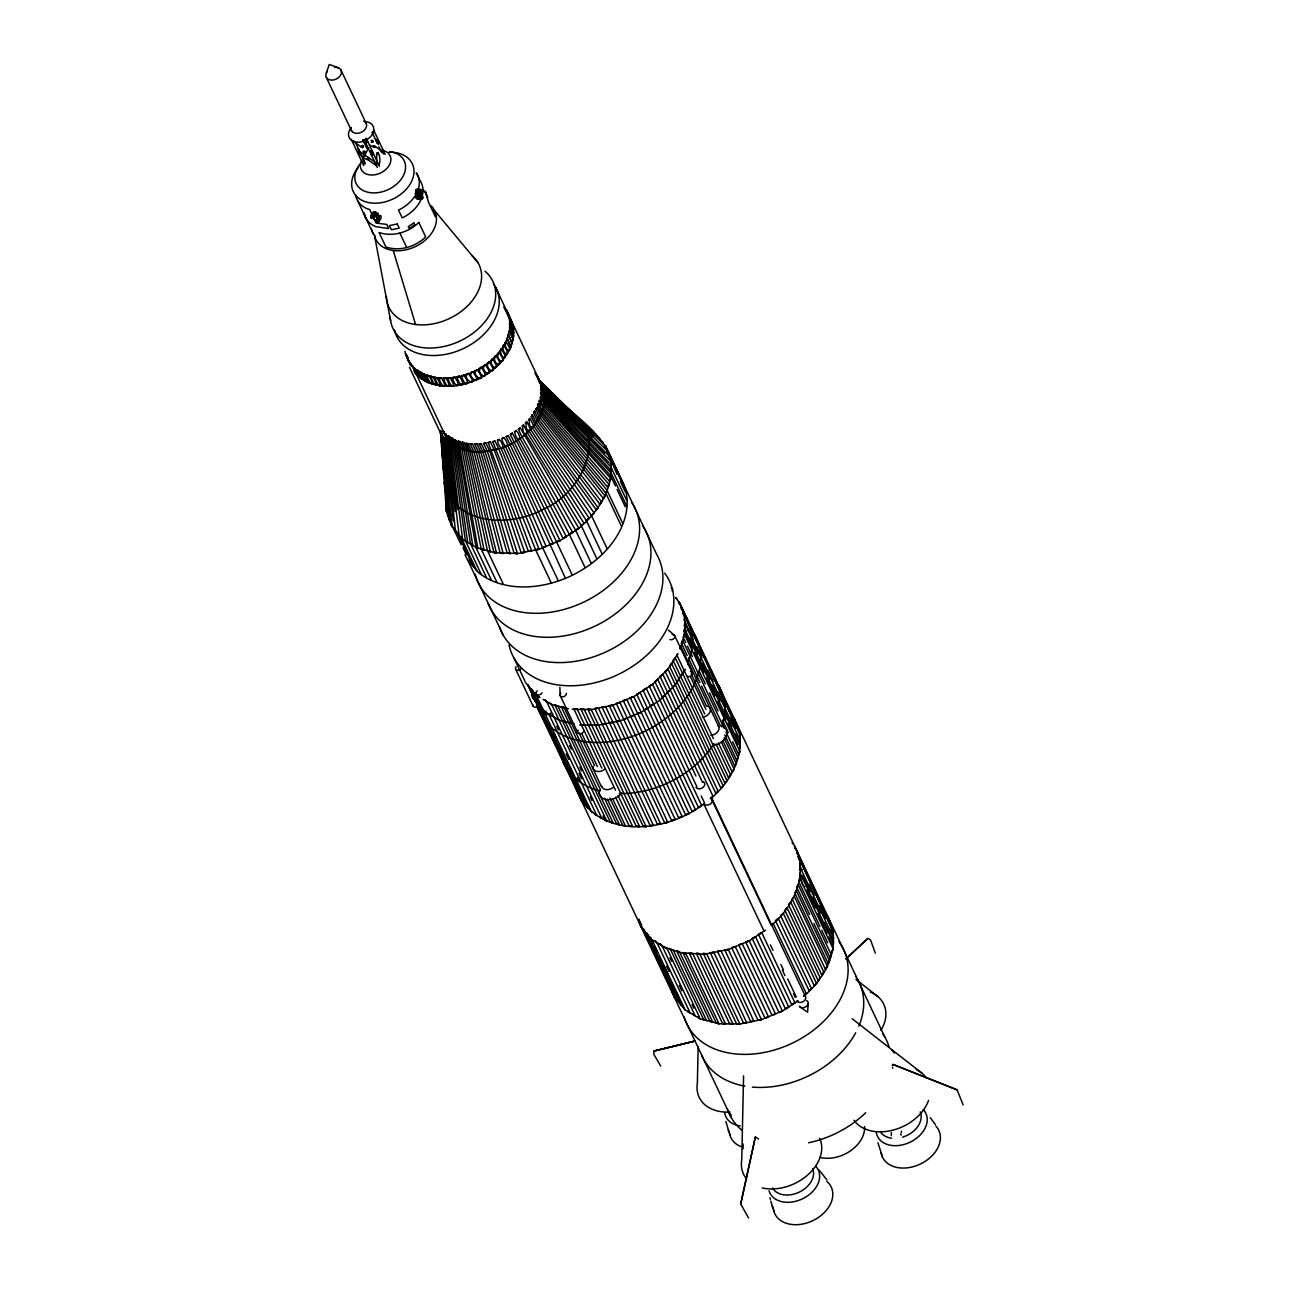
<?xml version="1.0" encoding="UTF-8"?>
<svg xmlns="http://www.w3.org/2000/svg" width="1289" height="1289" viewBox="0 0 1289 1289"><rect width="100%" height="100%" fill="white"/><g stroke="black" fill="none" stroke-linecap="round" stroke-linejoin="round"><path stroke-width="1.5" d="M461.172 537.078L462.348 539.269L477.881 548.437L459.883 448.443L456.209 440.661L454.518 439.775L458.207 447.557L476.092 547.487L496.587 553.271L471.758 451.504L468.068 443.722L466.054 443.303L469.728 451.086L493.929 552.498L517.469 553.545L485.018 451.682L481.329 443.899L479.105 443.964L482.779 451.746L514.118 553.223L517.115 553.674L539.108 549.227L498.762 448.943L495.073 441.16L492.801 441.692L535.547 549.662L538.802 549.42L560.038 540.623L508.365 435.698L506.19 436.681L556.51 541.799L559.78 540.864L578.842 528.313L520.289 427.884L518.371 429.253L522.045 437.035L575.571 530.15L578.842 528.313C598.418 511.991 614.176 487.822 610.922 461.333C603.542 430.88 571.817 415.896 552.933 393.338M679.996 648.609C687.053 632.48 687.375 611.582 675.565 597.661M702.586 782.391L654.957 681.639L657.696 679.255L713.026 796.312L710.803 798.503C733.94 779.764 750.81 743.801 732.458 716.555M743.076 1148.789L743.109 1143.939M711.141 798.165L771.257 925.341C793.702 906.876 809.266 873.894 794.588 846.116L830.213 924.132L829.617 921.458M771.563 925.309L773.142 923.472L806.334 993.674L804.11 995.881C826.023 977.739 842.265 945.61 828.392 918.026M363.063 159.788L363.095 156.001M365.125 155.921L365.029 151.876L363.16 151.377M371.925 154.519C370.024 152.199 374.181 152.231 372.811 154.632M376.678 161.544L376.742 153.971L378.257 154.164L378.289 152.44M376.791 152.698C381.222 151.796 380.432 170.76 377.178 162.43M892.197 1065.697L892.842 1064.327L956.889 1089.769M532.808 691.13L531.326 688.858L588.138 808.171L586.656 805.899M679.947 1003.277L681.43 1005.549L646.772 933.075L651.863 943.87M698.155 1047.022L697.365 1083.066A42.07 30.372 -25.3 0 0 730.025 1112.02M743.592 1075.816L741.739 1159.923A42.07 30.372 -25.3 0 0 746.653 1178.984M358.133 152.424L359.631 151.49L358.89 150.797M540.639 415.251L539.318 416.975L540.639 415.251L536.981 407.469L535.934 409.274L539.608 417.072L603.461 498.585L605.121 496.152L540.671 415.251L539.608 417.072M721.341 742.029L734.182 769.195L732.104 771.918L718.408 742.947M794.298 896.371L792.219 899.094L825.395 969.296L827.49 966.573L794.298 896.371L792.219 899.094M891.327 1132.564L891.311 1135.657M541.364 413.382L541.944 411.674L541.074 413.35L541.847 411.513L538.19 403.731L537.69 405.6L541.364 413.382L605.814 493.171L621.362 526.121M901.285 1132.757L901.43 1131.081M808.251 1003.567L807.575 1012.219L800.018 1006.951M453.954 528.651L455.5 530.907L453.937 529.07L455.436 530.939L445.656 437.293M529.231 686.892L527.717 684.636L584.562 803.949M672.939 991.853L677.853 1001.311L643.163 928.853L644.677 931.125M825.717 914.336L825.621 913.385M615.465 486.05L610.535 475.641L610.857 472.757L544.296 400.412L540.623 392.629L544.393 402.2L610.567 475.641L611.083 472.966L626.663 505.916M684.282 631.642L684.588 628.758L684.282 631.642L691.677 647.287L692.225 644.613L691.677 647.287M739.918 745.815L739.612 748.7L740.16 746.025L684.588 628.758M799.728 875.859C800.26 868.045 800.856 886.478 804.819 886.671M833.21 943.177L832.903 946.062L833.451 943.387L800.034 872.975M492.398 358.825C486.807 366.592 503.757 374.019 492.398 358.825L490.867 360.469M495.669 355.603C490.062 363.369 507.028 370.797 495.669 355.603L494.122 357.246M498.924 352.396C493.316 360.163 510.283 367.591 498.924 352.396L497.377 354.04M521.997 426.337C524.768 422.019 520.208 432.524 525.67 434.119L581.226 525.654L596.791 558.588M525.251 423.114C528.023 418.796 523.479 429.318 528.941 430.897L586.334 520.579L601.899 553.513M528.522 419.892C531.277 415.59 526.734 426.095 532.196 427.69L591.442 515.503L607.022 548.453M370.958 215.553L370.765 216.616A2.095 0.967 -82.6 0 0 371.393 218.453A2.095 0.967 -82.6 0 0 372.553 217.245M373.456 217.68L373.439 216.455M377.065 216.504L376.92 217.76M378.322 217.39L378.467 216.584M378.467 217.003L378.322 217.841M379.192 217.148L379.127 217.696A2.095 0.967 -82.6 0 0 379.868 219.549A2.095 0.967 -82.6 0 0 381.028 217.809L381.093 217.261A2.095 0.967 -82.6 0 0 380.352 215.408A2.095 0.967 -82.6 0 0 379.192 217.148L379.256 217.648M544.296 396.786L544.087 398.607L544.425 396.915L540.639 388.988L544.425 398.559L610.551 469.937L610.905 467.053L544.329 396.786L544.425 398.559M610.889 467.053L610.551 469.937L610.889 467.053L626.647 500.213M684.282 625.938C685.555 618.543 683.315 630.837 686.747 631.143M417.137 195.332L419.779 196.105L418.2 196.411M610.922 461.333L610.567 464.233L610.922 461.333L544.345 393.145L540.655 385.363L544.441 394.933L609.198 462.799M739.983 734.376L739.628 737.276L740.16 734.601L682.816 612.178L683.444 614.853M799.744 864.436C800.952 857.024 798.809 869.592 802.29 869.833M368.718 159.159C367.768 161.818 366.64 155.47 368.767 157.919M371.699 152.634L371.151 153.89L372.537 154.777M359.293 151.715C358.197 146.14 358.342 154.39 359.099 151.055M377.709 141.145L376.871 141.951L378.338 142.547M365.158 152.408L364.143 152.634M581.226 525.638L583.998 523.302L527.217 432.476L525.477 433.958L527.217 432.459L523.543 424.693M657.696 679.255L654.957 681.639M740.949 1203.427L755.386 1136.769L758.609 1139.041M755.306 1137.252L740.627 1203.878L748.555 1217.976M413.124 366.334C408.919 362.322 420.15 375.598 415.783 373.729M414.172 367.752L419.086 376.823L414.172 367.752L415.396 369.025M415.509 373.133L411.9 365.061M446.542 434.892L445.301 433.62L450.215 442.675L462.654 539.366L451.198 524.977L451.327 523.995L461.172 544.812M508.672 316.079L507.447 314.806M377.065 216.939L377.21 216.133M364.497 139.921L362.918 139.985M383.8 154.052C383.494 152.521 379.562 151.667 382.382 151.458M376.759 141.371L377.145 142.902M506.561 339.732C506.303 333.126 516.245 361.693 507.044 337.879M507.769 335.994C507.512 329.388 517.453 357.939 508.253 334.125M508.978 332.24C508.72 325.634 518.661 354.185 509.461 330.387M510.235 347.531L510.734 345.661M511.443 343.776L511.942 341.907M512.651 340.022L513.151 338.169M538.899 401.846C539.865 396.98 539.318 409.112 542.572 409.644L607.683 487.274L608.94 484.374L543.072 407.775L539.398 399.993M540.107 398.108C541.074 393.242 540.526 405.358 543.781 405.89L609.552 481.377L610.825 478.477L544.28 404.037L540.607 396.239M542.572 409.644L543.056 407.775M543.781 405.89L544.264 404.037M370.974 150.91L372.086 150.845L373.246 154.632M447.621 513.715L448.169 516.406L441.386 432.008M448.959 512.99L450.054 521.529L442.401 433.297M574.862 785.517L580.985 799.712C608.956 839.816 669.571 830.374 703.939 803.965M679.722 604.573L679.142 601.882L736.905 726.754L736.309 724.096M371.216 152.811L370.845 153.617L370.475 150.99M586.334 520.563L589.105 518.21L586.334 520.563L589.089 518.21L530.472 429.253L528.716 430.752L530.472 429.237L526.798 421.471M662.82 674.195L660.065 676.564L715.894 793.412L718.15 791.253L662.82 674.195L660.065 676.564M778.266 918.429L775.511 920.781L809.186 990.79L811.458 988.631L778.266 918.429L775.511 920.781M366.237 138.632L365.528 139.502M415.686 190.401L415.944 191.916A2.095 1.515 -25.3 0 0 419.376 189.66L419.118 189.354A2.095 1.515 -25.3 0 0 415.96 189.999L415.815 190.418M687.955 662.482L691.951 650.107L692.048 632.98L686.538 617.528M374.487 145.979C376.259 149.476 371.071 146.269 374.036 145.657M449.49 518.855L449.587 520.998L449.49 518.855L451.94 524.059M681.575 609.713L680.979 607.038L738.774 731.894L738.146 729.236M688.971 625.358L688.374 622.684M638.667 919.073L642.663 928.934M671.843 989.275L672.181 991.789M326.407 72.78L329.259 64.45L338.443 67.834M446.671 502.807L446.413 505.514L445.962 499.584M594.213 513.151L591.442 515.503L594.213 513.151L533.743 426.047L531.97 427.529L533.727 426.031L530.053 418.248M665.188 671.505L667.944 669.136L665.188 671.505L721.002 788.336L723.274 786.193L667.944 669.136L677.869 653.684M783.39 913.369L780.618 915.722L814.294 985.714L816.582 983.571L783.39 913.369L780.618 915.722M372.988 132.219L372.102 132.106M363.127 161.077C365.85 159.868 362.386 164.267 365.061 164.057M446.51 503.032L446.445 505.514M798.89 859.07L798.262 856.412L833.451 931.963L832.936 934.638M622.732 523.463L607.022 490.255L605.798 493.171L607.022 490.255L541.863 411.529M722.887 740.869L734.859 766.214L736.083 763.297L724.096 737.952M794.975 893.39L796.199 890.473L794.975 893.39L828.166 963.592L829.52 960.95L796.199 890.473M828.166 963.592L829.391 960.676M481.184 367.236C474.03 373.552 492.93 383.284 481.184 367.236L479.266 368.606M485.18 364.626C478.026 370.942 496.909 380.674 485.18 364.626L483.246 365.995M489.159 362.016C482.005 368.332 500.889 378.064 489.159 362.016L487.242 363.385M512.329 433.104L510.396 434.457L514.085 442.256L563.067 538.399L565.033 537.69L566.338 536.562L512.329 433.104L510.396 434.457M569.319 534.258L572.574 532.438L569.319 534.258L572.574 532.421L519.999 438.276C517.05 425.998 511.201 431.171 518.065 439.646L569.319 534.258L584.884 567.208M520.289 427.884L518.371 429.253M687.166 655.44L681.414 643.275L682.654 640.359L724.289 728.446M688.809 658.905L690.05 656.004L688.809 658.905L699.927 682.461M724.756 734.972L736.744 760.317L737.985 757.416L725.997 732.055M809.605 914.497L796.844 887.493L798.1 884.576L831.276 954.778L830.035 957.695L813.875 923.488M830.035 957.695L831.276 954.778M609.552 481.377L610.825 478.477M684.556 634.478L683.299 637.378L684.556 634.478L739.886 751.519L738.629 754.436L732.635 741.755M738.629 754.436L739.886 751.519M800.002 878.695L798.729 881.595L800.002 878.695L833.177 948.897L831.921 951.798L833.177 948.897M378.579 141.661C376.114 143.643 375.84 139.631 377 139.647M712.769 744.107L712.865 745.364A13.051 9.426 -25.3 0 0 726.045 736.744A13.051 9.426 -25.3 0 0 722.194 725.916L721.598 725.755M377.951 213.023L376.227 216.616L378.031 220.419L374.503 219.968L372.698 216.165L374.132 213.184L377.661 213.636L378.853 216.181M420.536 190.998L422.325 194.8L420.858 197.894L419.054 194.091L420.536 190.998L417.137 190.563L415.654 193.64L416.846 196.186M516.019 440.87L514.085 442.256M640.037 692.515L636.798 694.368L692.129 811.426L693.353 811.103L695.367 809.573L640.037 692.515L636.798 694.368M755.483 936.732L752.244 938.601L785.42 1008.804L787.402 1008.111L788.675 1006.935L755.483 936.732L752.244 938.601M687.73 663.916L688.149 661.902M406.728 356.118L411.094 365.496M409.241 360.63L409.338 361.887M410.418 363.901L410.498 365.158M506.722 311.277C504.515 305.267 513.07 323.281 509.719 317.481A55.218 39.862 -25.3 0 1 483.053 376.549A55.218 39.862 -25.3 0 1 414.075 371.731M503.773 307.024L511.572 322.347L511.201 320.864M512.732 325.618L508.365 316.24M537.851 377.145L537.159 375.55L541.541 384.928L593.262 436.004M362.451 159.127L368.735 147.961M500.164 350.624L501.228 348.803C511.475 363.353 497.908 357.649 501.228 348.803M502.484 347.015L503.532 345.21C513.795 359.744 500.213 354.056 503.532 345.21M504.789 343.422L505.852 341.601C516.099 356.135 502.533 350.447 505.852 341.601M503.854 358.406L504.901 356.602M506.158 354.813L507.222 352.993M508.478 351.204L509.526 349.383M531.294 416.492L532.357 414.671L536.031 422.454L597.903 507.512L596.275 509.945L534.983 424.274L531.294 416.492L532.357 414.671M533.614 412.883L534.661 411.062L538.351 418.861L601.496 501.824L599.852 504.257L537.287 420.665L533.614 412.883L534.661 411.062M534.983 424.274L536.031 422.47M537.287 420.665L538.335 418.844M365.222 139.937L364.884 141.581M377.274 216.278L378.305 216.343M371.635 155.373L371.006 153.343L372.956 152.553M446.767 508.349L446.236 511.024L451.907 526.669L443.577 436.617M544.103 394.982L544.329 393.161L544.441 394.933M519.983 438.26L518.065 439.646M646.305 688.423L643.05 690.26L698.38 807.301L699.589 806.946L701.635 805.464L646.305 688.423L643.05 690.26M761.751 932.64L758.496 934.477L791.688 1004.679L792.88 1004.324L794.942 1002.842L761.751 932.64L758.496 934.477M685.265 669.329L675.339 684.781L659.775 700.233L640.375 712.801L637.636 713.445L641.181 712.269L619.332 721.244L616.674 721.308L620.235 720.857L597.661 725.369L595.244 724.853L598.595 725.175L579.615 724.934M621.652 793.025L621.298 793.557A13.051 9.426 -25.3 0 1 606.62 799.599A13.051 9.426 -25.3 0 1 599.095 790.689L600.303 790.205M739.612 742.98L740.144 740.305L684.62 623.038M799.728 870.156L800.066 867.271L833.435 937.683L832.903 940.358M523.962 435.666L522.045 437.035M667.944 669.136L652.379 684.588L649.318 686.135L696.946 786.902M672.133 591.103L672.697 589.121L671.07 587.655M363.997 139.873L365.158 139.808L363.208 139.969M365.432 141L366.157 143.514M679.931 648.818L680.753 646.256L718.972 727.093M610.535 475.641L610.857 472.757M468.358 373.488C459.819 377.886 480.829 390.47 468.358 373.488L466.167 374.471M472.789 371.651C464.266 376.066 485.276 388.634 472.789 371.651L470.614 372.65M477.236 369.83C468.697 374.245 489.707 386.813 477.236 369.83L475.061 370.813M542.556 547.567L546.085 546.359L503.161 447.138C500.664 435.682 493.606 438.824 500.986 448.121L542.556 547.583L558.137 580.517M549.533 544.683L553.062 543.491L549.533 544.683L553.062 543.507L507.608 445.301C505.111 433.861 498.053 437.003 505.433 446.3L565.114 577.617M508.365 435.698L506.19 436.681M669.539 666.22L671.585 663.481L726.915 780.522L724.869 783.261L669.539 666.22L671.585 663.481M724.869 783.261L726.915 780.522M784.969 910.437L787.031 907.698L820.207 977.9L818.161 980.639L784.969 910.437L787.031 907.698M818.161 980.639L820.207 977.9M716.007 744.075L730.557 774.866L728.478 777.589L673.148 660.532L675.227 657.809L713.429 738.645M728.478 777.589L730.557 774.866M788.594 904.765L790.656 902.026L823.848 972.228L821.77 974.967L788.594 904.765L790.656 902.026M821.77 974.967L823.848 972.228M603.026 498.875L605.121 496.152M732.104 771.918L734.182 769.195M825.395 969.296L827.49 966.573M503.177 447.106L500.986 448.121M619.832 702.36L616.303 703.568L671.633 820.61L674.356 820.03L675.162 819.401L619.832 702.36L616.303 703.568M735.262 946.577L731.749 947.786L764.925 1017.988L767.664 1017.408L768.453 1016.779L735.262 946.577L731.749 947.786M363.305 139.84L365.029 140.002M363.434 151.377L365.158 151.329L363.417 152.795M509.622 321.283C508.382 313.501 519.741 344.147 509.526 319.495M509.606 324.909C508.365 317.142 519.725 347.788 509.509 323.136M509.59 328.55C508.349 320.784 519.693 351.414 509.493 326.762M494.541 368.251L496.088 366.608M497.796 365.045L499.342 363.401M501.067 361.822L502.597 360.179M525.67 434.119L527.217 432.476M528.941 430.897L530.472 429.253M532.196 427.69L533.743 426.047M374.438 217.857L373.504 216.858M605.814 493.171L607.022 490.255M507.608 445.285L505.433 446.3M626.808 699.492L623.28 700.668L678.61 817.725L681.333 817.097L682.139 816.533L626.808 699.492L623.28 700.668M742.238 943.709L738.71 944.901L771.902 1015.088L774.625 1014.475L775.43 1013.911L742.238 943.709L738.71 944.901M375.905 215.811C377.5 211.412 370.604 217.261 376.034 215.924M681.414 643.275L682.654 640.359M736.744 760.317L737.985 757.416M796.844 887.493L798.1 884.576M677.724 654.087L676.773 654.86L704.712 713.977M685.104 669.732L684.169 670.506M630.24 697.8L633.785 696.624L630.24 697.8L685.571 814.841L689.116 813.665L633.785 696.624L652.572 684.314L695.915 776.01M765.585 930.126L748.957 941.083L745.687 942.017L778.878 1012.219L782.149 1011.285L798.068 1000.78M845.906 958.952L867.964 938.408L870.591 940.052L875.263 953.054M846.132 958.71L867.449 938.698M367.993 142.531L366.769 140.42M734.859 766.214L736.083 763.297M454.759 377.129L452.487 377.661L454.759 377.129C462.493 387.973 454.759 388.762 452.487 377.661M459.351 376.211L457.063 376.759L459.351 376.211C467.085 387.054 459.351 387.844 457.063 376.759M463.943 375.292L461.655 375.84L463.943 375.292C471.677 386.136 463.943 386.942 461.655 375.84M485.889 442.981L483.617 443.529L485.889 442.981L489.578 450.779L524.671 552.159L523.769 552.578M490.481 442.079L488.209 442.61L490.481 442.079L494.17 449.861L531.584 550.87L528.329 551.128L488.209 442.61M495.073 441.16L492.801 441.692M710.287 798.681L713.026 796.312M803.579 996.059L806.334 993.674M354.781 141.871L353.17 140.839M375.808 139.035L377.323 142.225M375.872 163.075L376.581 165.798L368.026 159.82M715.395 793.621L718.15 791.253M808.686 990.983L811.458 988.631M720.519 788.546L723.274 786.193M813.81 985.924L816.582 983.571M361.468 145.963C359.744 148.251 365.834 146.801 362.725 145.705M488.531 451.15L487.339 451.053L489.014 451.053M598.418 708.096L594.841 708.579L650.172 825.621L653.426 825.395L598.418 708.096L594.841 708.579M713.864 952.313L710.287 952.797L743.479 1022.999L746.718 1022.773L713.864 952.313L710.287 952.797M371.425 153.004L371.151 153.89M537.69 405.6L538.19 403.731M482.94 376.388L484.873 375.035M486.936 373.778L488.853 372.424M490.916 371.168L492.849 369.814M514.392 431.863L516.309 430.494M494.17 449.845L491.882 450.409M605.637 706.662L602.076 707.113L657.406 824.17L660.645 823.929L605.637 706.662L602.076 707.113M721.083 950.879L717.506 951.33L750.697 1021.533L753.936 1021.291L721.083 950.879L717.506 951.33M373.214 212.54A1.805 1.305 -25.3 0 1 375.985 212.894A1.805 1.305 -25.3 0 1 373.601 214.812A1.805 1.305 -25.3 0 1 373.214 212.54L373.584 212.282M374.116 214.328A1.643 1.192 -25.3 0 1 376.63 214.651A1.643 1.192 -25.3 0 1 374.471 216.391A1.643 1.192 -25.3 0 1 374.116 214.328L374.487 214.103M377.822 219.726L377.468 219.952A1.643 1.192 -25.3 0 1 375.421 219.694M378.354 221.772L378.724 221.515A1.805 1.305 -25.3 0 0 378.354 219.243M673.148 660.532L675.227 657.809M482.779 451.746L498.746 448.926A55.218 39.862 -25.3 0 0 540.945 383.284M633.785 696.624L612.533 705.421L609.278 705.663L664.608 822.72L667.863 822.463L612.839 705.212L609.278 705.663M749.215 940.841L727.979 949.639L724.724 949.88L757.916 1020.082L760.574 1020.018L782.407 1011.043L749.215 940.841L745.687 942.017M676.934 681.865L678.981 679.126M692.129 811.426L695.367 809.573M785.42 1008.804L788.675 1006.935M441.337 377.919L439.114 377.983L441.337 377.919C449.088 389.794 441.128 388.07 439.114 377.983M445.768 377.983L443.545 378.031L445.768 377.983C453.519 389.858 445.559 388.134 443.545 378.031M450.199 378.031L447.976 378.096L450.199 378.031C457.949 389.906 449.99 388.182 447.976 378.096M472.483 443.787L470.243 443.835L472.483 443.787L476.157 451.569L503.177 553.545L500.164 553.094L473.933 451.633L470.243 443.835M476.898 443.835L474.674 443.899L476.898 443.835L480.588 451.617L510.154 553.593L507.141 553.142L478.364 451.682L474.674 443.899M481.329 443.899L479.105 443.964M371.893 152.231L372.924 152.763M698.38 807.301L701.635 805.464M791.688 1004.679L794.942 1002.842M578.842 528.313L575.571 530.15L591.152 563.1M649.318 686.135L652.572 684.314M420.939 193.479L420.536 192.109M363.208 140.598L365.109 141.081M476.189 451.553L473.933 451.633M577.279 709.353L573.911 709.063L577.279 709.353L615.498 790.189M584.674 724.998L581.307 724.708M618.059 795.619L632.609 826.41L629.241 826.12L615.546 797.15M692.725 953.57L689.357 953.296L692.725 953.57L725.53 1023.965L722.549 1023.482L689.357 953.296M377.113 141L378.048 140.743M377.79 218.486L377.016 217.309M535.934 409.274L536.981 407.469M469.857 382.253L472.032 381.27M474.288 380.432L476.479 379.449M478.735 378.612L480.91 377.629M497.312 440.322L499.488 439.34M501.743 438.502L503.918 437.519M509.864 444.463L512.039 443.48L509.799 444.222M480.604 451.617L478.364 451.682M584.239 709.449L580.888 709.127L636.218 826.185L639.57 826.491L584.239 709.449L580.888 709.127M699.685 953.667L696.334 953.361L729.51 1023.563L732.861 1023.869L699.685 953.667L696.334 953.361M377.387 219.823L375.792 219.807M485.018 451.666L482.892 451.472L485.018 451.666A55.218 39.862 -25.3 0 1 445.221 437.583M612.839 705.212L590.861 709.659L587.848 709.208L643.179 826.265L646.192 826.716L591.2 709.53L587.848 709.208M728.285 949.445L706.291 953.892L703.295 953.441L736.486 1023.643L739.483 1024.094L761.477 1019.647L728.285 949.445L724.724 949.88M429.011 375.808L426.981 375.389L429.011 375.808C436.6 388.779 428.915 384.348 426.981 375.389M432.975 376.839L430.945 376.404L432.975 376.839C440.564 389.81 432.878 385.379 430.945 376.404M436.939 377.854L434.925 377.435L436.939 377.854C444.528 390.841 436.842 386.41 434.925 377.435M460.141 441.676L458.127 441.257L460.141 441.676L463.831 449.458L484.084 550.097L481.184 549.017L461.8 449.039L458.127 441.257M464.104 442.691L462.09 442.272L464.104 442.691L467.794 450.489L490.336 551.676L487.435 550.612L465.764 450.054L462.09 442.272M468.068 443.722L466.054 443.303M671.633 820.61L675.162 819.401M764.925 1017.988L768.453 1016.779M678.61 817.725L682.139 816.533M771.902 1015.088L775.43 1013.911M560.038 540.623L556.51 541.799L572.09 574.749M685.571 814.841L689.116 813.665M778.878 1012.219L782.407 1011.043M463.847 449.442L461.8 449.039M557.863 706.034L554.914 705.002L557.863 706.034L613.193 823.091L610.245 822.06L554.914 705.002M673.293 950.251L670.361 949.236L673.293 950.251L706.485 1020.453L703.552 1019.438L670.361 949.236M374.422 147.333L369.798 145.109M378.338 144.626L378.354 142.547M694.513 1041.109L653.958 1051.131L653.797 1054.241L660.693 1066.067M456.161 385.459L458.449 384.912M460.753 384.541L463.025 383.993M465.345 383.623L467.617 383.075M483.617 443.529L487.29 451.311L489.562 450.779M496.474 449.49L498.762 448.943M467.81 450.473L465.764 450.054M564.083 707.645L561.166 706.598L564.083 707.645L601.447 786.677M607.441 799.341L619.413 824.702L616.496 823.655L604.525 798.294M679.529 951.878L676.612 950.815L679.529 951.878L712.72 1022.08L709.804 1021.017L676.612 950.815M359.051 150.732C358.1 154.438 367.075 162.43 369.234 158.176M372.666 152.489L372.908 154.003M471.758 451.488L469.728 451.086M697.977 1017.118L699.911 1018.842L718.94 1023.692L685.764 953.489C672.278 951.121 707.113 955.568 706.646 953.747L739.822 1023.949L718.585 1023.74L716.039 1022.628L682.848 952.426M523.012 552.659C516.953 553.19 531.068 551.724 521.11 552.578L487.29 451.311M359.164 150.894L357.826 148.541M650.172 825.621L653.749 825.153M743.479 1022.999L747.04 1022.515M418.619 370.942L416.927 370.072L418.619 370.942C425.998 385.218 418.861 377.645 416.927 370.072M421.841 372.859L420.166 371.989L421.841 372.859C429.221 387.151 422.083 379.578 420.166 371.989M425.08 374.793L423.388 373.907L425.08 374.793C432.459 389.069 425.322 381.496 423.388 373.907M449.748 436.81L448.056 435.924L449.748 436.81L453.422 444.592L467.681 542.427L465.41 540.703L451.746 443.722L448.056 435.924M452.971 438.727L451.295 437.857L452.971 438.727L456.66 446.51L472.789 545.424L470.517 543.7L454.969 445.64L451.295 437.857M456.209 440.661L454.518 439.775M657.406 824.17L660.967 823.703M750.697 1021.533L754.258 1021.081M539.108 549.227L535.547 549.662L551.128 582.612M664.608 822.72L668.169 822.269M757.916 1020.082L761.477 1019.647M453.196 444.608L451.988 443.513L453.116 444.56M596.791 815.438L594.583 814.116L596.791 815.438L548.856 714.025L547.422 713.574M656.907 942.597L654.603 940.906L656.907 942.597L690.098 1012.8L687.891 1011.494L690.098 1012.8M442.788 385.765L445.027 385.701M447.219 385.83L449.458 385.765M451.649 385.878L453.873 385.814M456.677 446.51L454.969 445.64M546.552 701.409L544.264 699.685L546.552 701.409L601.882 818.451L599.594 816.727M553.948 717.038L551.66 715.331M661.982 945.627L659.71 943.902L661.982 945.627L695.174 1015.829L692.886 1014.105M419.618 197.265L421.39 196.315L420.971 195.138M572.219 709.288L591.2 709.53M573.976 723.935L558.685 720.052L556.751 718.344M681.833 1003.905L684.717 1009.69L700.249 1018.842L667.074 948.64C655.763 943.29 685.539 955.423 685.764 953.489M368.461 157.838L367.156 159.208M362.435 145.286L362.451 147.784L362.853 146.011M534.903 372.892L542.701 388.198L591.78 437.551M410.853 363.643L409.628 362.37L412.319 366.769M444.254 432.202L443.029 430.929L447.944 439.984L459.045 535.144L457.579 533.259L459.077 535.128L457.579 533.034M629.241 826.12L632.609 826.41M722.549 1023.482L725.9 1023.772M636.218 826.185L639.57 826.491M729.51 1023.563L732.861 1023.869M514.118 553.223L517.469 553.545M643.179 826.265L646.53 826.587M703.295 953.441L706.646 953.747M736.486 1023.643L739.822 1023.949M414.961 193.559L419.054 194.091M372.698 216.165L376.227 216.616M430.671 383.171L432.701 383.59M434.635 384.203L436.665 384.621M438.598 385.218L440.629 385.653M418.2 189.354A32.644 23.573 -25.3 0 0 416.992 173.773L416.234 172.887L420.681 181.588A32.644 23.573 -25.3 0 1 403.618 217.229L402.168 217.825L398.478 209.994L399.928 209.398A32.644 23.573 -25.3 0 0 416.879 192.673L418.168 191.32L420.198 191.932M447.009 438.55L447.96 439.984L447.009 438.808M540.204 706.775L536.256 699.283M371.812 152.392L372.666 152.618M568.449 708.773L551.289 704.406L549.356 702.698M449.297 441.225L450.232 442.675L449.297 441.483M559.023 720.068L543.475 710.916L542.315 708.724L544.876 714.154M371.296 142.418L372.747 141.79L372.763 140.372L371.055 140.549L373.037 142.032L371.764 142.064M481.184 549.017L484.116 550.049L481.168 549.033L496.764 581.967M610.245 822.06L613.193 823.091M703.552 1019.438L706.485 1020.453M407.775 357.52L405.455 353.798M408.581 360.984L407.904 359.389L410.788 365.657M487.435 550.612L490.352 551.66L487.435 550.612L503 583.546M616.496 823.655L619.413 824.702M709.804 1021.017L712.72 1022.08M493.671 552.208L496.587 553.271M716.039 1022.628L718.94 1023.692M417.33 196.637L418.313 197.072A2.095 1.08 25.6 0 1 419.279 198.812L419.57 198.989M893.229 1064.569L957.131 1089.85L963.141 1104.947M831.453 926.614L832.066 929.272L798.262 856.412M377.016 140.517L378.112 141.677L377 142.628M420.617 377.854L422.293 378.724M423.839 379.772L425.531 380.658M451.746 443.722L453.422 444.592M458.207 447.557L459.883 448.443M416.718 198.49L417.12 198.715A2.095 1.08 25.6 0 0 419.279 198.812M417.056 198.844L416.589 198.587A2.095 1.08 25.6 0 1 415.606 196.846A2.095 1.08 25.6 0 1 417.829 196.814M542.701 388.198L541.992 386.619L607.506 451.198L623.328 484.519M579.148 794.572L578.455 793.492M417.265 193.221L418.861 193.253L419.602 191.69M569.641 411.094C610.1 436.939 579.953 494.041 544.264 508.704C512.023 527.314 454.437 526.347 444.238 482.827M539.769 697.365L535.725 694.964L534.919 693.079M543.152 699.379L551.628 704.422L606.958 821.48L604.831 820.11L602.978 816.13M667.074 948.64L651.525 939.488L650.349 937.296M541.541 384.928L495.314 286.77M607.264 451.037L607.844 453.712L607.747 451.569M827.78 916.318L828.36 918.993L825.395 913.498M639.263 921.748L640.859 926.727L651.831 939.568L685.023 1009.77L673.631 995.994M359.518 153.842L360.517 154.003L360.324 152.94M675.935 597.709L676.999 598.966M374.745 146.092L380.883 150.41M353.75 141.677L361.419 147.075M360.147 152.505L359.615 151.425L368.155 157.419M369.041 158.031L375.18 162.333M371.941 152.779L372.811 153.762M465.426 540.687L467.73 542.379L465.426 540.687L481.087 574.024M475.625 546.697L477.881 548.437M855.944 979.463L877.712 996.445M852.126 1018.697L922.086 1073.286M668.459 630.144L674.276 635.155M678.546 602.253L679.48 604.009M539.849 380.835L550.016 390.567M539.173 380.738L599.739 439.71L598.95 437.809L599.756 439.71L538.979 380.658M541.396 383.381L580.05 420.601M585.238 425.596C593.697 434.812 603.671 441.45 603.365 443.915L582.467 423.533M539.479 380.658L580.404 420.262M587.558 427.175L596.146 435.489M539.624 381.157L545.311 386.684M558.137 399.107L565.259 406.019M572.38 412.915L579.357 419.682M540.848 383.349L605.653 446.058L621.459 479.379M542.653 384.718L579.615 420.762M543.362 389.971L543.555 391.582L543.152 389.89L609.391 456.322L617.077 474.465M539.463 381.496L543.861 391.469L604.315 453.309M415.574 372.859L416.798 374.132M417.862 375.55L419.086 376.823M446.8 438.808L447.944 439.984M445.301 433.62L450.215 442.675M731.669 715.041L732.329 716.023M423.42 190.224L426.45 193.801M431.283 205.886L433.297 208.27L435.36 216.745L428.512 202.26L425.225 191.223L427.739 197.684M465.055 554.737A86.798 62.645 -25.3 0 0 467.488 559.619L478.219 572.3A86.798 62.645 -25.3 0 0 585.367 567.837A86.798 62.645 -25.3 0 0 620.976 478.847M543.781 710.996L533.05 698.316L531.406 694.835M819.014 1169.993L826.894 1179.854M478.074 262.827L434.151 210.091A32.644 23.573 -25.3 0 1 413.221 247.536A32.644 23.573 -25.3 0 1 374.358 234.679L390.631 320.848M930.207 1117.595L935.476 1124.701M470.662 544.055L472.805 545.408L470.533 543.684L486.227 577.005M446.413 499.81L446.413 511.234L440.355 430.816M539.559 697.51L539.156 696.672M676.338 999.056L677.853 1001.311M378.16 215.682L378.37 216.665M364.094 142.322L363.514 141.194M525.187 682.123L536.385 695.351L591.715 812.408L587.671 804.69M532.808 698.155L532.405 697.22M901.22 1135.142L900.592 1134.014M792.155 842.652L792.574 843.715M679.142 601.882L856.557 977.223M857.572 979.334L884.77 1036.888M606.813 450.312L615.014 467.649M619.107 476.318L621.572 481.522M620.363 481.393L625.278 491.802M685.12 621.959L693.401 639.489M696.833 646.724L701.973 657.599M707.967 670.264L713.091 681.14M718.231 692L725.079 706.485M730.219 717.345L735.358 728.221M809.105 884.238L814.213 895.049M819.321 905.845L825.266 918.445M830.374 929.24L832.082 932.849M690.034 638.103L697.671 654.248M701.957 663.303L709.659 679.609M712.221 685.039L719.923 701.329M724.209 710.384L731.91 726.69M735.326 733.924L738.758 741.175M802.274 875.553L809.943 891.746M812.489 897.16L820.142 913.353M824.396 922.36L832.066 938.553M617.093 489.514L625.294 506.867M694.239 652.717L703.649 672.632M706.227 678.078L714.783 696.173M717.345 701.619L725.916 719.713M727.624 723.338L737.888 745.074M806.527 890.264L815.035 908.262M817.597 913.659L826.942 933.462M828.65 937.071L832.049 944.273M684.121 639.118L685.764 642.599M687.408 646.063L692.402 656.649M699.25 671.134L705.244 683.798M709.514 692.854L718.086 710.964M722.356 720.019L728.349 732.7M799.583 883.4L820.013 926.598M821.705 930.207L827.667 942.807M701.635 686.07L720.47 725.916M674.679 635.622L692.145 672.568M691.21 673.857L706.614 706.453M690.533 676.838L705.937 709.433M712.173 799.116L805.464 996.494M701.216 795.957L704.648 803.192M780.925 964.559L783.47 969.956M787.724 978.963L796.231 996.961M764.055 931.125L703.649 803.611A4.818 3.48 -25.3 0 0 710.69 803.692A4.818 3.48 -25.3 0 0 710.722 797.923M770.403 944.853L772.981 950.283M782.391 970.198L784.953 975.628M793.525 993.738L795.232 997.364M373.536 129.77L385.153 154.342M372.247 132.638L377.226 143.176M378.885 146.688L381.367 151.957M340.892 69.88L366.06 123.132M366.157 138.181L379.449 166.281M364.03 139.309L377.306 167.393M363.595 141.419L366.914 148.444M326.375 77.517L351.543 130.769M399.832 233.003L406.68 247.472M355.039 141.693L364.159 161.012M351.236 139.309L363.691 165.637M371.893 214.264L369.605 209.414L367.365 208.834A32.644 23.573 -25.3 0 1 355.522 194.848M373.423 217.503L376.05 223.078L386.764 224.399L388.73 228.556L375.792 226.671A32.644 23.573 -25.3 0 1 363.949 212.669M357.601 200.649L366.028 218.486M413.318 367.784L446.429 437.825M406.244 354.427L407.727 357.536M573.911 709.063L601.85 768.163M409.467 367.284L441.789 435.65M582 733.957L597.403 766.552M612.807 799.148L625.648 826.313L622.748 825.25L609.906 798.084M579.083 732.893L594.487 765.489M560.328 695.802L577.794 732.748M561.166 706.598L600.239 789.239M475.754 547.052L491.335 580.002M569.593 745.509L571.301 749.118M579.857 767.229L581.581 770.854M669.909 957.711L671.601 961.32M692.032 1004.518L693.724 1008.127M556.8 726.19L558.508 729.816M579.051 773.271L581.613 778.701M590.185 796.811L591.893 800.437M679.271 985.312L681.833 990.709M566.242 753.968L568.82 759.398M577.375 777.509L579.083 781.134M666.526 966.106L669.072 971.503M554.286 734.069L556.01 737.695M654.603 946.303L657.164 951.701M663.964 966.089L668.218 975.096M676.741 993.094L678.433 996.703M461.349 537.98L476.914 570.93M460.044 538.061L462.493 543.265M469.051 557.138L471.516 562.342M531.326 688.858L534.613 695.802M559.265 747.958L560.973 751.584M569.529 769.694L572.107 775.124M578.954 789.609L584.932 802.29M658.679 958.275L661.225 963.673M457.724 533.775L473.305 566.725M462.993 547.712L466.28 554.657M527.717 684.636L543.668 718.392M551.37 734.682L553.948 740.112M563.357 760.043L566.789 767.277M573.637 781.762L577.053 789.013M639.118 920.201L641.68 925.599M652.524 948.656L654.216 952.265M660.177 964.865L666.139 977.465M533.324 697.446L535.032 701.071M538.061 707.645L551.289 735.471M551.756 736.631L562.89 760.172M564.598 763.781L574.411 784.373M644.371 932.543L650.719 945.82M652.025 948.736L663.481 972.808M663.932 973.936L673.696 994.415M467.488 559.619L503.258 635.284M514.214 658.47L524.832 680.93M536.466 705.55L703.069 1057.995M704.068 1060.106L731.282 1117.676M515.664 669.217L533.13 706.146M364.561 161.882L365.174 163.171M543.185 389.89L543.861 391.469M509.719 317.481L510.396 319.06M510.879 320.752L511.572 322.347M882.401 1156.604L877.922 1142.763M770.725 1201.074L772.82 1207.712M772.24 1206.069L774.19 1211.563M725.933 1121.511L728.833 1131.516M728.237 1129.873L730.202 1135.367M670.602 986.794L674.276 997.09M580.276 797.73L580.985 799.712L580.404 797.037M892.52 1067.389L892.826 1068.307M605.878 446.445L605.991 448.572L605.411 445.897L656.746 554.512A86.798 62.645 -25.3 0 1 605.717 652.025A86.798 62.645 -25.3 0 1 499.52 626.986M393.226 250.485L415.574 324.49M769.936 1197.69L770.306 1199.382M794.588 846.116L795.168 848.79M451.327 523.995L451.907 526.669M448.991 441.402L457.676 509.542M446.719 438.711L455.114 511.572M444.641 437.97L453.18 521.03M443.078 436.987L449.249 502.066M450.199 512.023L450.57 516.019M441.901 433.748L445.269 471.613M445.623 475.609L446.687 487.564M446.864 489.546L447.911 501.276M440.983 433.362L441.483 439.356M442.481 451.327L442.82 455.307M443.658 465.281L443.98 469.277M440.693 430.397L446.8 504.16M440.612 432.911L441.418 442.788M442.063 450.683L442.707 458.578M443.352 466.473L443.996 474.368M444.641 482.295L445.285 490.303M446.107 500.325L446.59 506.335M441.176 433.313L441.499 437.261M445.043 482.424L445.349 486.291M440.822 432.895L441.434 440.709M442.175 450.457L442.772 458.272M443.384 466.07L444.125 475.834M444.592 481.748L445.349 491.657M544.296 400.428L544.393 402.2M540.655 385.363L540.768 387.151M540.639 388.988L540.736 390.776M540.623 392.629L540.719 394.418M513.215 327.277L513.312 329.066M513.183 330.919L513.296 332.707M513.167 334.56L513.264 336.332M559.909 687.246L560.119 695.222M865.676 1112.729A86.798 62.645 -25.3 0 1 808.638 1142.747M742.013 1130.356A86.798 62.645 -25.3 0 1 727.544 1109.362M882.836 1033.826A86.798 62.645 -25.3 0 1 889.056 1046.958M838.93 941.727A86.798 62.645 -25.3 0 1 793.186 1042.737A86.798 62.645 -25.3 0 1 684.169 1017.005M855.622 976.256A86.798 62.645 -25.3 0 1 858.845 1026.092M855.67 1032.747A86.798 62.645 -25.3 0 1 752.389 1087.094M744.8 1086.095A86.798 62.645 -25.3 0 1 701.635 1055.24M694.513 634.397A86.798 62.645 -25.3 0 1 658.905 723.387A86.798 62.645 -25.3 0 1 551.756 727.866M550.339 726.625A86.798 62.645 -25.3 0 1 537.9 708.596M718.666 685.49A86.798 62.645 -25.3 0 1 721.904 726.915M714.025 743.624A86.798 62.645 -25.3 0 1 619.139 793.557M600.142 791.011A86.798 62.645 -25.3 0 1 562.729 761.396M642.84 526.121A86.798 62.645 -25.3 0 1 597.161 625.084A86.798 62.645 -25.3 0 1 488.16 603.397M664.689 573.122A86.798 62.645 -25.3 0 1 616.658 675.21A86.798 62.645 -25.3 0 1 509.042 644.822M631.497 502.13A86.798 62.645 -25.3 0 1 582.402 602.736A86.798 62.645 -25.3 0 1 475.19 574.137M864.565 1126.489A31.194 22.525 -25.3 0 1 850.45 1150.868A31.194 22.525 -25.3 0 1 819.804 1157.377M471.903 255.544A49.852 35.979 -25.3 0 1 449.7 318.399A49.852 35.979 -25.3 0 1 386.394 296.502M484.954 271.206A55.218 39.862 -25.3 0 1 460.785 340.634A55.218 39.862 -25.3 0 1 390.245 317.303M506.142 309.634A55.218 39.862 -25.3 0 1 494.444 357.44A55.218 39.862 -25.3 0 1 436.907 377.951L424.999 374.873A55.218 39.862 -25.3 0 1 404.972 351.204M493.397 283.854A55.218 39.862 -25.3 0 1 463.202 348.642A55.218 39.862 -25.3 0 1 394.498 330.048M419.36 190.305A1.805 0.935 25.6 0 1 420.552 189.402A1.805 0.935 25.6 0 1 422.615 190.917A1.805 0.935 25.6 0 1 421.052 191.545M420.73 196.556A1.805 1.305 -25.3 0 1 422.679 197.475A1.805 1.305 -25.3 0 1 420.875 199.263A1.805 1.305 -25.3 0 1 419.231 198.039M418.973 198.055A2.095 1.515 -25.3 0 0 419.102 198.844L419.36 199.15A2.095 1.515 -25.3 0 0 422.808 196.895L422.534 196.589A2.095 1.515 -25.3 0 0 420.697 196.363M419.457 191.594A1.643 0.854 25.6 0 1 420.794 193.672M417.008 195.525A1.643 0.854 25.6 0 1 418.232 194.736A1.643 0.854 25.6 0 1 419.988 196.25A1.643 0.854 25.6 0 1 418.152 196.508M420.746 194.881A1.643 1.192 -25.3 0 1 421.584 196.347A1.643 1.192 -25.3 0 1 419.537 197.426M378.724 221.515A1.805 1.305 -25.3 0 1 375.969 221.16M378.45 219.033A2.095 1.515 -25.3 0 1 378.885 221.66L378.434 221.95A2.095 1.515 -25.3 0 1 375.711 220.838M370.829 216.069A2.095 0.967 -82.6 0 1 372.344 214.506M378.434 218.453A1.643 1.192 -25.3 0 1 378.322 219.114M389.02 152.295A32.644 23.573 -25.3 0 1 412.077 180.331A32.644 23.573 -25.3 0 1 367.687 202.373A32.644 23.573 -25.3 0 1 358.149 167.634M381.544 150.201A15.984 11.537 -25.3 0 1 389.713 164.364A15.984 11.537 -25.3 0 1 369.717 174.885A15.984 11.537 -25.3 0 1 361.548 160.722M390.003 151.683A26.57 19.174 -25.3 0 1 402.651 176.98A26.57 19.174 -25.3 0 1 366.463 191.852A26.57 19.174 -25.3 0 1 360.13 163.961M364.433 213.684A32.644 23.573 -25.3 0 0 366.495 219.501L373.488 234.276A32.644 23.573 -25.3 0 1 371.425 228.475M928.579 1100.387A42.07 30.372 -25.3 0 1 893.325 1130.05A42.07 30.372 -25.3 0 1 853.963 1120.27M916.318 1069.612A42.07 30.372 -25.3 0 1 926.227 1077.765M920.233 1111.859A22.316 16.113 -25.3 0 1 902.558 1137.172M891.617 1138.219A22.316 16.113 -25.3 0 1 880.129 1131.371M923.295 1109.62A26.763 19.319 -25.3 0 1 910.308 1142.086A26.763 19.319 -25.3 0 1 876.294 1132.499M935.83 1126.054A31.194 22.525 -25.3 0 1 920.684 1163.886A31.194 22.525 -25.3 0 1 881.064 1152.72M870.333 992.047A42.07 30.372 -25.3 0 1 880.951 1030.314M891.827 1049.874A31.194 22.525 -25.3 0 1 894.212 1053.049M819.659 1138.316A42.07 30.372 -25.3 0 1 807.317 1175.31A42.07 30.372 -25.3 0 1 762.218 1187.926M812.618 1168.479A22.316 16.113 -25.3 0 1 799.47 1192.035A22.316 16.113 -25.3 0 1 772.514 1188.007M815.695 1166.255A26.763 19.319 -25.3 0 1 803.74 1198.19A26.763 19.319 -25.3 0 1 769.066 1190.778M826.748 1181.304A31.194 22.525 -25.3 0 1 814.294 1219.91A31.194 22.525 -25.3 0 1 773.448 1209.34M731.282 1115.082A22.316 16.113 -25.3 0 1 728.527 1111.811M740.176 1125.909A26.763 19.319 -25.3 0 1 724.692 1112.939M740.772 1146.533A31.194 22.525 -25.3 0 1 729.461 1133.16M806.511 1000.554A4.818 3.48 -25.3 0 1 806.479 1006.338A4.818 3.48 -25.3 0 1 799.422 1006.242M703.037 781.65A4.818 3.48 -25.3 0 1 703.004 787.434A4.818 3.48 -25.3 0 1 695.963 787.353M804.014 995.285A4.818 3.48 -25.3 0 1 803.982 1001.07A4.818 3.48 -25.3 0 1 796.94 1000.973M672.197 634.607A3.287 2.369 -25.3 0 1 674.679 637.539A3.287 2.369 -25.3 0 1 669.845 639.521M690.453 671.569A3.287 2.369 -25.3 0 1 691.726 675.114A3.287 2.369 -25.3 0 1 686.731 676.113M521.465 668.056A3.287 2.369 -25.3 0 1 516.986 670.151A3.287 2.369 -25.3 0 1 516.083 666.671M537.932 706.211A3.287 2.369 -25.3 0 1 534.452 707.097A3.287 2.369 -25.3 0 1 532.921 704.922M542.073 692.789A3.287 2.369 -25.3 0 1 537.255 694.771A3.287 2.369 -25.3 0 1 537.271 690.823M550.919 713.01A3.287 2.369 -25.3 0 1 546.504 714.348A3.287 2.369 -25.3 0 1 545.956 710.98M566.354 693.337A3.287 2.369 -25.3 0 1 562.407 696.85A3.287 2.369 -25.3 0 1 560.747 693.256M583.804 730.927A3.287 2.369 -25.3 0 1 579.486 733.763A3.287 2.369 -25.3 0 1 578.213 730.202M717.586 725.046A7.476 5.398 -25.3 0 1 718.07 731.217A7.476 5.398 -25.3 0 1 710.932 735.423M707.677 706.098A7.476 5.398 -25.3 0 1 709.885 712.301A7.476 5.398 -25.3 0 1 702.344 717.248M613.097 787.498A7.476 5.398 -25.3 0 1 601.689 786.032M604.509 769.34A7.476 5.398 -25.3 0 1 596.598 771.321A7.476 5.398 -25.3 0 1 593.117 766.391M334.689 67.35A8.201 5.929 -25.3 0 1 341.102 74.085A8.201 5.929 -25.3 0 1 329.984 79.934A8.201 5.929 -25.3 0 1 327.438 71.169M363.611 121.069A8.201 5.929 -25.3 0 1 361.774 132.09A8.201 5.929 -25.3 0 1 351.043 127.692M366.044 121.682A13.261 9.571 -25.3 0 1 372.344 134.298A13.261 9.571 -25.3 0 1 354.298 141.709A13.261 9.571 -25.3 0 1 351.14 127.804M544.506 400.815L544.087 402.232L544.506 400.815M692.306 639.344L691.677 641.568L692.306 639.344M609.874 457.869C609.455 460.495 608.956 453.631 609.874 457.869M735.197 720.648C734.859 723.258 734.311 716.41 735.197 720.648M684.894 617.995L684.298 620.218L684.894 617.995M692.29 633.64L691.694 635.864L692.29 633.64M797.198 852.947C796.779 855.59 796.28 848.71 797.198 852.947M691.065 629.483C690.517 632.19 690.114 625.246 691.065 629.483M535.112 700.281L536.627 702.537L535.112 700.281M508.075 313.936L507.205 312.969L508.075 313.936M539.205 379.804L538.335 378.837L539.205 379.804M540.381 383.075L539.495 382.108L540.381 383.075M609.02 484.632L607.683 487.274L609.02 484.632M692.032 650.365L690.695 653.024L692.032 650.365M665.092 694.9L662.353 697.285L665.092 694.9M670.216 689.841L667.46 692.209L670.216 689.841M675.339 684.781L672.584 687.15L675.339 684.781M536.063 422.631L534.726 424.178L536.063 422.631M682.622 673.744L680.544 676.177L682.622 673.744M375.47 211.912L373.053 212.395A2.095 1.515 -25.3 0 0 375.018 214.715L375.47 214.425A2.095 1.515 -25.3 0 0 375.486 211.912L374.551 211.799L375.47 211.912M597.887 507.785L595.808 510.235L597.887 507.785M601.496 502.114L599.401 504.547L601.496 502.114M566.306 536.53L563.067 538.399L566.306 536.53M647.432 708.16L644.194 710.013L647.432 708.16M653.7 704.052L650.446 705.889L653.7 704.052M627.211 717.989L623.699 719.198L627.211 717.989M634.204 715.121L630.659 716.313L634.204 715.121M418.844 222.449C408.645 232.342 392.774 237.208 379.063 232.519L385.91 246.989C399.622 251.693 415.493 246.811 425.676 236.918L418.844 222.449M654.184 1050.954L694.787 1041.109L654.184 1050.954M605.814 723.741L602.237 724.209L605.814 723.741M613.032 722.307L609.455 722.758L613.032 722.307M413.866 222.949L408.275 226.606L409.161 228.475L414.752 224.818L413.866 222.949M531.89 550.677L528.329 551.112L531.89 550.661M503.548 553.352L500.18 553.078L503.548 553.352M591.635 725.079L588.283 724.772L591.635 725.079M510.492 553.464L507.141 553.142L510.508 553.448M565.259 721.679L562.31 720.648L565.259 721.679M571.478 723.29L568.562 722.243L571.478 723.29M397.27 224.012L389.439 225.575L391.405 229.732L399.252 228.169L397.27 224.012M459.899 448.427L458.465 447.331L459.899 448.427M416.863 192.045A1.805 1.305 -25.3 0 0 419.247 190.111A1.805 1.305 -25.3 0 0 416.492 189.757A1.805 1.305 -25.3 0 0 416.863 192.045M417.733 193.624A1.643 1.192 -25.3 0 0 419.908 191.884A1.643 1.192 -25.3 0 0 417.394 191.562A1.643 1.192 -25.3 0 0 417.733 193.624"/></g></svg>
